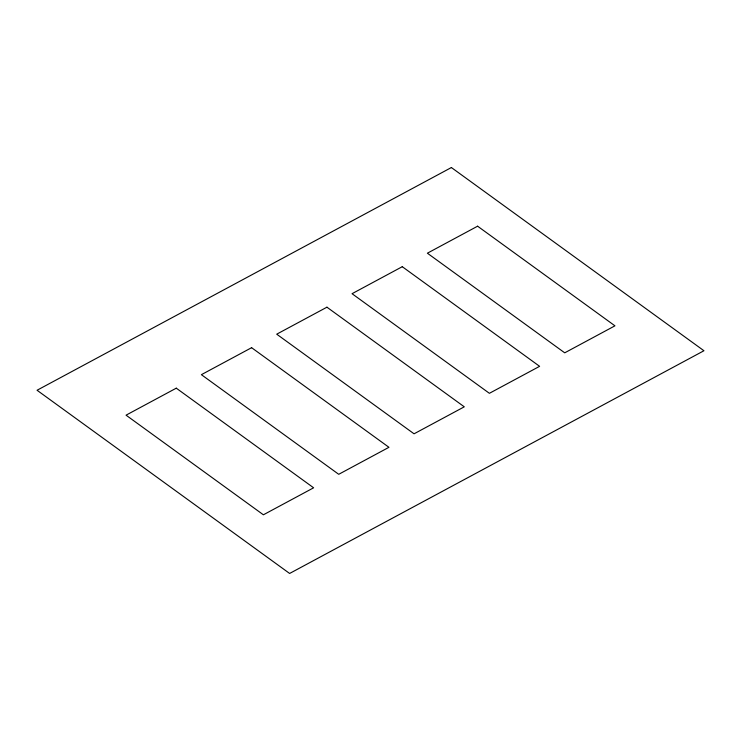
<?xml version="1.0" encoding="UTF-8"?>
<svg xmlns="http://www.w3.org/2000/svg" width="741" height="741" viewBox="0 0 741 741"><rect width="100%" height="100%" fill="white"/><g stroke="black" fill="none" stroke-linecap="round" stroke-linejoin="round"><path stroke-width="1.11" d="M451.38 167.54L37.05 390.257L289.62 573.46L703.95 350.743L451.38 167.54M176.275 388.173L126.053 415.173L263.398 514.8L313.619 487.8L176.275 388.173M251.607 347.686L201.385 374.677L338.73 474.305L388.951 447.305L251.607 347.686M326.938 307.191L276.717 334.182L414.062 433.809L464.283 406.818L326.938 307.191M402.27 266.695L352.049 293.695L489.393 393.314L539.615 366.323L402.27 266.695M477.602 226.2L427.381 253.2L564.725 352.827L614.947 325.827L477.602 226.2"/></g></svg>
